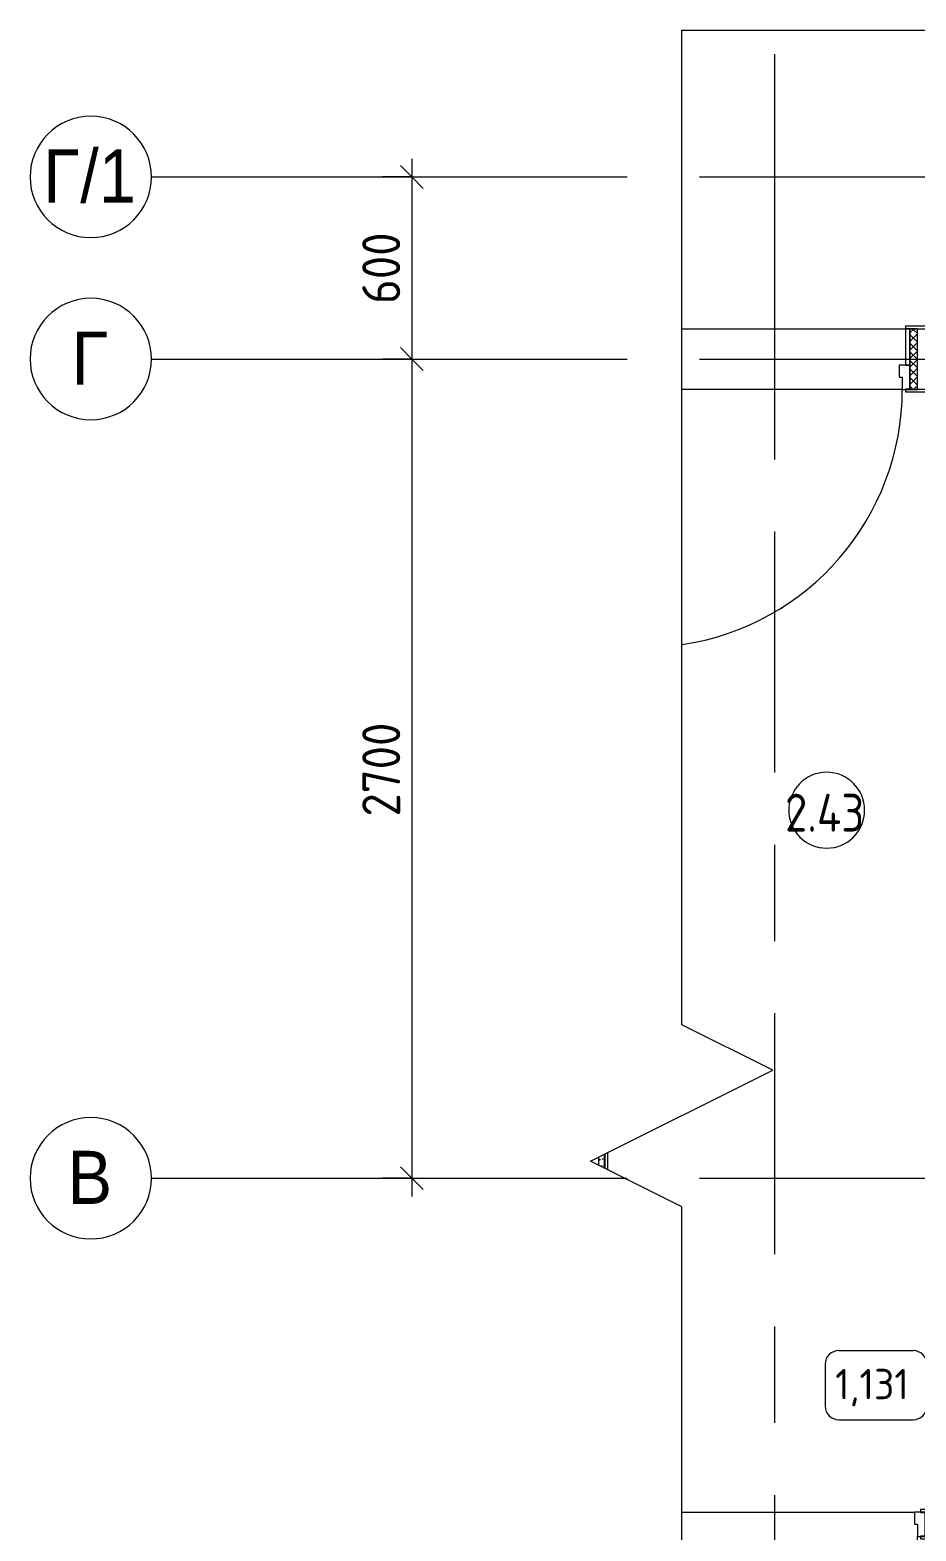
# Model space of a CAD drawing. Header units: millimetres. Extents: x 39815 to 261742, y -8553 to 29000.
# Drawn here: x 93652 to 96570, y 6638 to 11584 of the extents above; entities that cross this region are included whole.
import ezdxf

# ---------------------------------------------------------------- set-up
doc = ezdxf.new("R2010")
doc.units = ezdxf.units.MM
doc.linetypes.add('Осевая', pattern=[1587.5, 317.5, -238.125, 793.75, -238.125])
for name, color, linetype, lineweight in [('A-ANNO-DIMS', 7, 'Continuous', 9), ('A-ANNO-DIMS-50', 7, 'Continuous', 9), ('A-AREA-IDEN', 7, 'Continuous', 9), ('A-DETL-GENF', 7, 'Continuous', 9), ('A-DOOR', 7, 'Continuous', 9), ('A-DOOR-FRAM', 7, 'Continuous', 15), ('A-DOOR-FRAM-1', 7, 'Continuous', 9), ('A-WALL-2', 7, 'Continuous', 9), ('I-FURN-IDEN', 7, 'Continuous', 9), ('I-WALL', 7, 'Continuous', 9), ('Оси', 7, 'Continuous', 9), ('Оси-1', 7, 'Continuous', 20), ('Оси-2', 7, 'Осевая', 9)]:
    doc.layers.add(name, color=color, linetype=linetype, lineweight=lineweight)
doc.layers.add('A-WALL-1', color=7, linetype='Continuous', lineweight=25, true_color=0x3c3c3c)
doc.layers.add('A-WALL-FNSH-1', color=7, linetype='Continuous', lineweight=15, true_color=0x3c3c3c)
doc.styles.add('Arial', font='arial.ttf', dxfattribs={"width": 0.9, "height": 175})
doc.styles.add('GOST Common_1', font='GOST_Common.ttf', dxfattribs={"height": 100})
doc.styles.add('GOST Common_2', font='GOST_Common.ttf', dxfattribs={"width": 0.9, "height": 125})
doc.styles.add('ISOCPEUR', font='isocpeur.ttf', dxfattribs={"width": 0.9, "height": 125})
doc.dimstyles.new('ISO-2_5_0_9К_БОЛЬШОЙ', dxfattribs={"dimscale": 304.8, "dimtxt": 124.497647, "dimasz": 0.246063, "dimexe": 0.19685, "dimexo": 0.492126, "dimgap": 0, "dimtad": 1, "dimdec": 0, "dimrnd": 10, "dimzin": 0, "dimdsep": 46, "dimtxsty": 'ISOCPEUR', "dimblk1": 'OBLIQUE', "dimblk2": 'OBLIQUE', "dimsah": 1, "dimcen": 0.09, "dimdle": 0.19685, "dimazin": 0, "dimtfac": 1, "dimtdec": 4, "dimtix": 1, "dimtmove": 0, "dimatfit": 3, "dimfxl": 1, "dimtvp": 1, "dimtolj": 1, "dimtzin": 0, "dimarcsym": 2})

# ---------------------------------------------------------------- blocks, each defined once
blk = doc.blocks.new('110_Дверь_СКБ_1Ст_Внутренняя1 - Д-8 950x2100h_охрана-31784688-Фрагмент 2_11')
at = {"layer": 'A-DOOR-FRAM-1'}
h = blk.add_hatch(dxfattribs=at)
h.set_pattern_fill('FP_18', color=256, style=0, pattern_type=2)
h.set_pattern_definition([(45, (-296.384, 164.685), (-14.1421, 14.1421), []), (135, (-296.384, 164.685), (-14.1421, -14.1421), [])])
h.paths.add_polyline_path([(-437.5, 100), (-462.5, 100), (-462.5, -100), (-437.5, -100)])
at = {"layer": 'A-DOOR'}
blk.add_arc((437.5, 100), 850, 98.3412, 180, dxfattribs=at)
at = {"layer": 'A-DOOR-FRAM'}
for p, q in [((-422.5, 108), (-492.5, 108)), ((-492.5, 108), (-492.5, 100)), ((-492.5, 100), (-422.5, 100)), ((-437.5, 100), (-462.5, 100)), ((-462.5, 100), (-462.5, -100)), ((-412.5, 100), (-437.5, 100)), ((-437.5, 100), (-437.5, 20)), ((-437.5, -100), (-437.5, 100)), ((-422.5, 100), (-437.5, 100)), ((-437.5, 100), (-437.5, 99)), ((-437.5, 99), (-422.5, 99)), ((-422.5, 100), (-422.5, 108)), ((-422.5, 99), (-422.5, 100)), ((-412.5, 60), (-412.5, 100)), ((-402.5, 60), (-412.5, 60)), ((-402.5, 20), (-402.5, 60)), ((-437.5, 20), (-402.5, 20)), ((-422.5, 20), (-437.5, 20)), ((-437.5, 20), (-437.5, -100)), ((-422.5, -100), (-422.5, 20)), ((-422.5, -100), (-492.5, -100)), ((-492.5, -100), (-492.5, -108)), ((-492.5, -108), (-422.5, -108)), ((-462.5, -100), (-437.5, -100)), ((-437.5, -100), (-422.5, -100)), ((-422.5, -108), (-422.5, -100))]:
    blk.add_line(p, q, dxfattribs=at)
blk = doc.blocks.new('110_Дверь_СКБ_1Ст_Внутренняя1 - Д-8 950x2100h_охрана-32224770-Фрагмент 2_11')
at = {"layer": 'A-DOOR-FRAM-1'}
h = blk.add_hatch(dxfattribs=at)
h.set_pattern_fill('FP_19', color=256, style=0, pattern_type=2)
h.set_pattern_definition([(45, (-296.384, 104.685), (-14.1421, 14.1421), []), (135, (-296.384, 104.685), (-14.1421, -14.1421), [])])
h.paths.add_polyline_path([(-461.9, 40), (-462.5, 40), (-462.5, -40), (-437.5, -40), (-437.5, 40)])
at = {"layer": 'A-DOOR'}
blk.add_arc((437.5, 40), 850, 94.9469, 180, dxfattribs=at)
at = {"layer": 'A-DOOR-FRAM'}
for p, q in [((-422.5, 48), (-492.5, 48)), ((-492.5, 48), (-492.5, 40)), ((-492.5, 40), (-422.5, 40)), ((-437.5, 40), (-462.5, 40)), ((-462.5, 40), (-462.5, -40)), ((-412.5, 40), (-437.5, 40)), ((-437.5, 40), (-437.5, -40)), ((-437.5, -40), (-437.5, 40)), ((-422.5, 40), (-437.5, 40)), ((-437.5, 40), (-437.5, 39)), ((-437.5, 39), (-422.5, 39)), ((-422.5, 40), (-422.5, 48)), ((-422.5, 39), (-422.5, 40)), ((-412.5, 0), (-412.5, 40)), ((-402.5, 0), (-412.5, 0)), ((-402.5, -40), (-402.5, 0)), ((-422.5, -40), (-492.5, -40)), ((-492.5, -40), (-492.5, -48)), ((-492.5, -48), (-422.5, -48)), ((-462.5, -40), (-437.5, -40)), ((-422.5, -39), (-437.5, -39)), ((-437.5, -39), (-437.5, -40)), ((-437.5, -40), (-402.5, -40)), ((-437.5, -40), (-422.5, -40)), ((-422.5, -40), (-422.5, -39)), ((-422.5, -48), (-422.5, -40))]:
    blk.add_line(p, q, dxfattribs=at)
blk = doc.blocks.new('DET_L_Линия разрыва - М100-30991473-Фрагмент 2_11')
at = {"layer": 'A-DETL-GENF'}
for p, q in [((3428.2, 300), (3278.2, 0)), ((3728.2, -300), (3428.2, 300)), ((3278.2, 0), (0, 0)), ((3878.2, 0), (3728.2, -300)), ((7156.5, 0), (3878.2, 0))]:
    blk.add_line(p, q, dxfattribs=at)
blk = doc.blocks.new('DET_L_Линия разрыва - М100-30911547-Фрагмент 2_11')
at = {"layer": 'A-DETL-GENF'}
blk.add_line((9367.7, 0), (4983.9, 0), dxfattribs=at)
blk = doc.blocks.new('Ось сетки - D8-29747960-Фрагмент 2_11')
at = {"layer": 'Оси-1'}
for start, end in [(360, 180), (180, 360)]:
    blk.add_arc((0, 0), 4, start, end, dxfattribs=at)
blk = doc.blocks.new('DIMBLOCK55-Фрагмент 2_11')
at = {"layer": 'A-ANNO-DIMS-50', "lineweight": 20}
for p, q in [((94909.5, 11100), (94872, 11137.5)), ((94909.5, 11100), (94947, 11062.5)), ((94909.5, 10500), (94872, 10537.5)), ((94909.5, 10500), (94947, 10462.5))]:
    blk.add_line(p, q, dxfattribs=at)
at = {"layer": 'A-ANNO-DIMS-50'}
for p, q in [((94909.5, 11160), (94909.5, 10500)), ((94812.6, 11100), (94969.5, 11100)), ((94909.5, 11100), (94812.6, 11100)), ((94812.6, 10500), (94969.5, 10500)), ((94909.5, 10500), (94812.6, 10500))]:
    blk.add_line(p, q, dxfattribs=at)
at = {"layer": 'A-ANNO-DIMS-50', "color": 0, "insert": (94746.2, 10681.5), "char_height": 125, "width": 284.429, "attachment_point": 1, "rotation": 90, "line_spacing_factor": 1.149209, "style": 'ISOCPEUR'}
blk.add_mtext('600', dxfattribs=at)
blk = doc.blocks.new('_Oblique')
at = {"color": 0, "linetype": 'ByBlock', "lineweight": -2}
blk.add_line((-0.5, -0.5), (0.5, 0.5), dxfattribs=at)
blk = doc.blocks.new('DIMBLOCK56-Фрагмент 2_11')
at = {"layer": 'A-ANNO-DIMS-50', "lineweight": 20}
for p, q in [((94909.5, 10500), (94872, 10537.5)), ((94909.5, 10500), (94947, 10462.5)), ((94909.5, 7800), (94872, 7837.5)), ((94909.5, 7800), (94947, 7762.5))]:
    blk.add_line(p, q, dxfattribs=at)
at = {"layer": 'A-ANNO-DIMS-50'}
for p, q in [((94812.6, 10500), (94969.5, 10500)), ((94909.5, 10500), (94812.6, 10500)), ((94909.5, 10500), (94909.5, 7740)), ((94812.6, 7800), (94969.5, 7800)), ((94909.5, 7800), (94812.6, 7800))]:
    blk.add_line(p, q, dxfattribs=at)
at = {"layer": 'A-ANNO-DIMS-50', "color": 0, "insert": (94746.2, 8992), "char_height": 125, "width": 379.239, "attachment_point": 1, "rotation": 90, "line_spacing_factor": 1.149209, "style": 'ISOCPEUR'}
blk.add_mtext('2700', dxfattribs=at)
blk = doc.blocks.new('Марка_Мебель - В прямоуг_Balcon_Марка-25523697-Фрагмент 2_11')
at = {"layer": 'I-FURN-IDEN'}
for p, q in [((-2.455, 2.278), (2.455, 2.278)), ((-3.355, 1.378), (-3.355, -1.384)), ((3.355, 1.378), (3.355, -1.378)), ((-2.461, -2.278), (2.455, -2.278))]:
    blk.add_line(p, q, dxfattribs=at)
for centre, radius, start, end in [((-2.455, 1.378), 0.9, 90, 180), ((2.455, 1.378), 0.9, 0, 90), ((-2.461, -1.384), 0.893, 180, 270), ((2.455, -1.378), 0.9, 270, 0)]:
    blk.add_arc(centre, radius, start, end, dxfattribs=at)
blk = doc.blocks.new('Марка_Помещения - Номер-25198446-Фрагмент 2_11')
at = {"layer": 'A-AREA-IDEN'}
for start, end in [(360, 180), (180, 360)]:
    blk.add_arc((0, 0), 2.5, start, end, dxfattribs=at)

msp = doc.modelspace()

# ---------------------------------------------------------------- hatches: boundary and pattern name
at = {"layer": 'I-WALL'}
h = msp.add_hatch(dxfattribs=at)
h.set_pattern_fill('FP_1', color=256, style=0, pattern_type=2)
h.set_pattern_definition([(45, (-14604.555, 0), (-17.6776695, 17.6776695), [])])
h.paths.add_polyline_path([(95525.4, 7842.6), (95525.4, 7869.4), (95498.6, 7856), (95500.8, 7854.9)])
h = msp.add_hatch(dxfattribs=at)
h.set_pattern_fill('FP_9', color=256, style=0, pattern_type=2)
h.set_pattern_definition([(0, (-14604.555, 0), (60.96, 15.24), [5.029, -40.691, 5.029, -40.691, -243.84]), (0, (-14604.555, 0), (60.96, 15.24), [-91.44, 5.029, -86.411, 5.029, -40.691, -106.68]), (0, (-14604.555, 0), (60.96, 15.24), [-228.6, 5.029, -25.451, 5.029, -71.171]), (120, (-14581.695, 7.62), (-43.6782272, 45.1729086), [5.029, -40.691, 5.029, -40.691, -243.84]), (120, (-14581.695, 7.62), (-43.6782272, 45.1729086), [-91.44, 5.029, -86.411, 5.029, -40.691, -106.68]), (120, (-14581.695, 7.62), (-43.6782272, 45.1729086), [-228.6, 5.029, -25.451, 5.029, -71.171]), (240, (-14574.075, 38.1), (-17.2817728, -60.4129086), [5.029, -40.691, 5.029, -40.691, -243.84]), (240, (-14574.075, 38.1), (-17.2817728, -60.4129086), [-91.44, 5.029, -86.411, 5.029, -40.691, -106.68]), (240, (-14574.075, 38.1), (-17.2817728, -60.4129086), [-228.6, 5.029, -25.451, 5.029, -71.171])])
h.paths.add_polyline_path([(95545.4, 7832.6), (95545.4, 7879.4), (95525.4, 7869.4), (95525.4, 7842.6)])

# ---------------------------------------------------------------- linework, layer by layer
at = {"layer": 'A-WALL-1'}
msp.add_line((95545.4, 7832.6), (95545.4, 7879.4), dxfattribs=at)
at = {"layer": 'A-WALL-2'}
msp.add_line((95525.4, 7842.6), (95525.4, 7869.4), dxfattribs=at)
at = {"layer": 'A-WALL-FNSH-1'}
msp.add_line((95546.4, 7832.1), (95546.4, 7879.9), dxfattribs=at)
at = {"layer": 'I-WALL'}
for p, q in [((95798.6, 10600), (96535.4, 10600)), ((96525.4, 10400), (95798.6, 10400)), ((95554.4, 7883.9), (95554.4, 7828.1)), ((95798.6, 6700), (96565.4, 6700))]:
    msp.add_line(p, q, dxfattribs=at)
at = {"layer": 'Оси'}
for p, q in [((96105.4, 10254.2), (96105.4, 11504.2)), ((94051.7, 11100), (95301.7, 11100)), ((94051.7, 10500), (95301.7, 10500)), ((94051.7, 7800), (95301.7, 7800))]:
    msp.add_line(p, q, dxfattribs=at)
at = {"layer": 'Оси-2'}
for p, q in [((95301.7, 11100), (103916.3, 11100)), ((95301.7, 10500), (103916.3, 10500)), ((96105.4, 3819.3), (96105.4, 10254.2)), ((95301.7, 7800), (103916.3, 7800))]:
    msp.add_line(p, q, dxfattribs=at)

# ---------------------------------------------------------------- block references
at = {"layer": 'A-AREA-IDEN', "xscale": 49.99999999999998, "yscale": 49.99999999999998, "zscale": 49.99999999999998}
msp.add_blockref('Марка_Помещения - Номер-25198446-Фрагмент 2_11', (96276.4, 9013), dxfattribs=at)
at = {"layer": 'A-DETL-GENF'}
for name, p, rotation in [('DET_L_Линия разрыва - М100-30911547-Фрагмент 2_11', (105166.3, 11584.2), 180), ('DET_L_Линия разрыва - М100-30991473-Фрагмент 2_11', (95798.6, 11584.2), 270.0000000000001)]:
    msp.add_blockref(name, p, dxfattribs=dict(at, rotation=rotation))
at = {"layer": 'A-DOOR', "rotation": 180}
for name, p in [('110_Дверь_СКБ_1Ст_Внутренняя1 - Д-8 950x2100h_охрана-31784688-Фрагмент 2_11', (96112.9, 10500)), ('110_Дверь_СКБ_1Ст_Внутренняя1 - Д-8 950x2100h_охрана-32224770-Фрагмент 2_11', (96162.9, 6660))]:
    msp.add_blockref(name, p, dxfattribs=at)
at = {"layer": 'I-FURN-IDEN', "xscale": 49.99999999999998, "yscale": 49.99999999999998, "zscale": 49.99999999999998}
msp.add_blockref('Марка_Мебель - В прямоуг_Balcon_Марка-25523697-Фрагмент 2_11', (96438.9, 7118.2), dxfattribs=at)
at = {"layer": 'Оси-1', "xscale": 49.99999999999998, "yscale": 49.99999999999998, "zscale": 49.99999999999998, "rotation": 269.9999999999994}
for p in [(93851.7, 11100), (93851.7, 10500), (93851.7, 7800)]:
    msp.add_blockref('Ось сетки - D8-29747960-Фрагмент 2_11', p, dxfattribs=at)

# ---------------------------------------------------------------- texts
at = {"layer": 'A-AREA-IDEN', "insert": (96139.1, 9067.3), "char_height": 125, "width": 342.721, "attachment_point": 1, "style": 'GOST Common_2'}
msp.add_mtext('2.43', dxfattribs=at)
at = {"layer": 'I-FURN-IDEN', "insert": (96304.1, 7171.7), "char_height": 100, "width": 308.65, "attachment_point": 1, "style": 'GOST Common_1'}
msp.add_mtext('1,131', dxfattribs=at)
at = {"layer": 'Оси', "char_height": 175, "attachment_point": 1, "style": 'Arial'}
for s, insert, width in [('\\fArial|b0|i0|c204|p34|;\\W.9;Г', (93695, 11190.5), 147.911), ('/1', (93817, 11190.5), 227.278), ('\\fArial|b0|i0|c204|p34|;\\W.9;Г', (93788.8, 10590.5), 147.911), ('\\fArial|b0|i0|c204|p34|;\\W.9;В', (93775.3, 7890.5), 180.38)]:
    msp.add_mtext(s, dxfattribs=dict(at, insert=insert, width=width))

# ---------------------------------------------------------------- dimensions: what is measured, and where the dimension line sits
at = {"layer": 'A-ANNO-DIMS'}
for base, p1, p2, override, picture, middle in [((94909.5, 10500), (94962.6, 11100), (94962.6, 10500), {"dimpost": '<>', "dimfxl": 600}, 'DIMBLOCK55-Фрагмент 2_11', (94847, 10800)), ((94909.5, 7800), (94962.6, 10500), (94962.6, 7800), {"dimpost": '<>', "dimfxl": 2700}, 'DIMBLOCK56-Фрагмент 2_11', (94847, 9150))]:
    dim = msp.add_linear_dim(base=base, p1=p1, p2=p2, angle=90, dimstyle='ISO-2_5_0_9К_БОЛЬШОЙ', override=override, dxfattribs=at)
    dim.commit()
    dim.dimension.update_dxf_attribs({"geometry": picture, "text_midpoint": middle})

doc.saveas('drawing.dxf')
